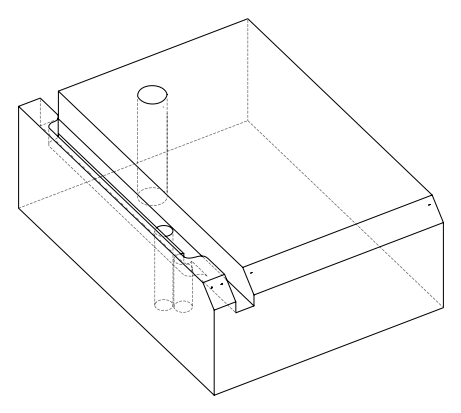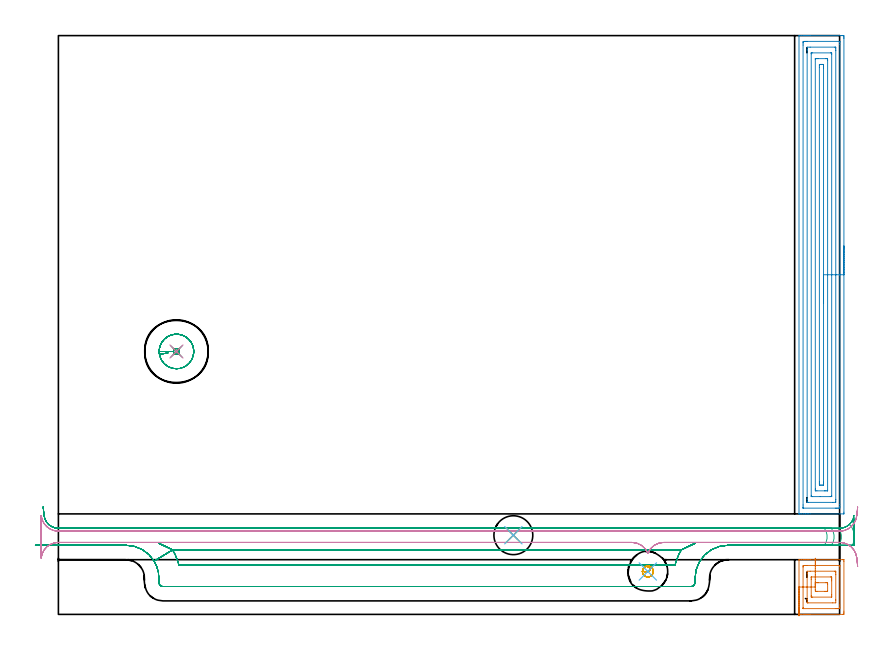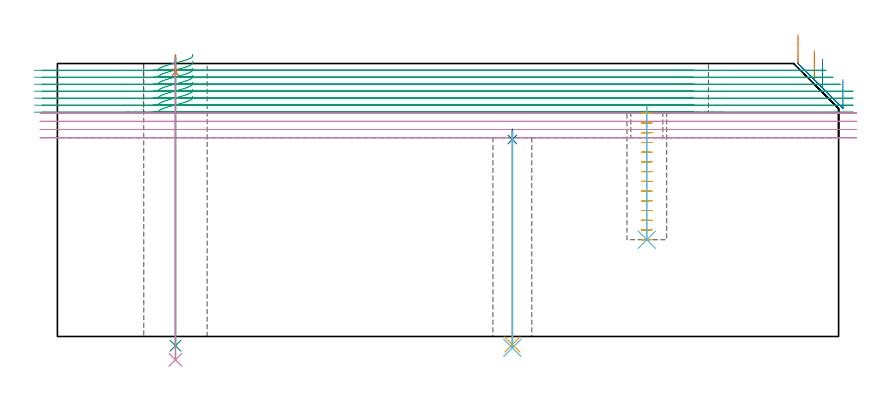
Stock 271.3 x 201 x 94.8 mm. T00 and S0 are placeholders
(PLAN: 12 operations, 9 tool changes, 32.5 min)
(1 AREA_MILL | FG_CHAMFER_SURFACE | UGT0205_001 | 1.16 min | 3202 mm3)
(2 AREA_MILL_1 | FG_CHAMFER_SURFACE_1 | UGT0205_001 | 8.24 min | 20912 mm3)
(3 MILL_OPEN_POCKET | POCKET_OPEN | NXT0201_010 | Follow Part, ap 2.5, ae 75% | 15.44 min | 125171 mm3)
(4 MILL_RECTANGULAR_SLOT | SLOT_RECTANGULAR | NXT0201_011 | Follow Part, ap 3, ae 75% | 4.87 min | 38664 mm3)
(5 MILL_BLIND_HOLE_FROM_SOLID_MATERIAL | STEP1POCKET | NXT0201_010 | Spiral | 1.07 min | 6155 mm3)
(6 BORE_BLIND_HOLE | STEP1POCKET | UGT0332_073 | 0.19 min | 4 mm3)
(7 SPOT_DRILL | STEP1HOLE | NXT0321_9005460120000 | 0.05 min | 0 mm3)
(8 SPOT_DRILL_1 | STEP1HOLE_1 | NXT0321_9005460120000 | 0.04 min | 5 mm3)
(9 DRILL_THROUGH_HOLE_INTO_CENTER | STEP1HOLE | NXT0301_065 | 0.4 min | 5392 mm3)
(10 DRILL_TO_ENLARGE_THROUGH_HOLE | STEP1HOLE | UGT0301_053 | 0.42 min | 24204 mm3)
(11 DRILL_THROUGH_HOLE_INTO_CENTER_1 | STEP1HOLE_1 | NXT0301_042 | 0.3 min | 2722 mm3)
(12 DRILL_TO_ENLARGE_THROUGH_HOLE_1 | STEP1HOLE_1 | NXT0301_102 | 0.31 min | 7147 mm3)
(TOOL UGT0205_001 | Chamfer Mill 20 x 3 x 45 deg. | D20 FL50 Z2)
(TOOL NXT0201_010 | ENDMILL 10mm [2P460-1000-NA 1630] | D10 FL30 Z6)
(TOOL NXT0201_011 | ENDMILL 12mm [2P460-1200-NA 1630] | D12 FL38 Z6)
(TOOL UGT0332_073 | 13.8 mm Rough Boring Bar | D13.8)
(TOOL NXT0321_9005460120000 | NC Spot Drill, 142deg, 12mm, Carbide, Uncoated | D12 PA142 FL30 Z2)
(TOOL NXT0301_065 | Carbide Drill 9.4mm [860.1-0940-075A1-MM 2214] | D9.4 PA140 FL98 Z2)
(TOOL UGT0301_053 | Twist Drill 22 mm | D22 PA118 FL150 Z2)
(TOOL NXT0301_042 | Carbide Drill 7.1mm [860.1-0710-057A1-MM 2214] | D7.1 PA140 FL85 Z2)
(TOOL NXT0301_102 | Carbide Drill 13.5mm [860.1-1350-108A1-MM 2214] | D13.5 PA140 FL123 Z2)
(OP 1 AREA_MILL)
G17 G21 G94 G90
T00 M6
G54
G17 G0 G90 X257.2 Y-0.5 S1061 M3
G43 Z104.8 H0
G94 G1 Y-0.462 Z103.928 F250.
Y-0.348 Z103.063
Y-0.159 Z102.212
Y0.103 Z101.38
Y0.437 Z100.574
Y0.84 Z99.8
Y1.308 Z99.064
Y1.84 Z98.372
Y2.429 Z97.729
Y3.072 Z97.139
Y3.764 Z96.608
Y4.5 Z96.14
Y5.274 Z95.737
Y6.08 Z95.403
Y6.912 Z95.141
Y7.763 Z94.952
Y8.628 Z94.838
Y9.5 Z94.8
Y18.858
X257.202 Y18.99 Z94.789
X257.313 Y18.997 Z94.679
X257.431 Y19. Z94.568
X258.121 Z93.878
X258.753 Z93.246
X259.312 Z92.684
X259.592 Z92.405
X260.187 Z91.81
X260.467 Z91.531
X261.062 Z90.932
X272.438 Z79.559
X272.74 Y18.996 Z79.257
X272.792 Y18.99 Z79.205
X272.799 Y18.936 Z79.199
X272.8 Y18.412 Z79.2
Y1.11
X272.799 Y0.588 Z79.201
X272.796 Y0.223 Z79.202
X272.792 Y0.01 Z79.205
X272.438 Y0. Z79.559
X261.062 Z90.932
X260.467 Z91.531
X260.187 Z91.81
X259.592 Z92.405
X259.312 Z92.684
X258.753 Z93.246
X258.121 Z93.878
X257.562 Z94.437
X257.431 Z94.568
X257.315 Y0.001 Z94.678
X257.261 Y0.004 Z94.73
X257.203 Y0.01 Z94.788
X257.2 Y0.142 Z94.8
Y9.5
X258.614 Z93.386
X258.615 Y16.448 Z93.385
X258.617 Y16.63 Z93.383
X258.621 Y16.975 Z93.379
X258.956 Y16.992 Z93.044
X259.312 Y16.997 Z92.688
X259.824 Y17. Z92.176
X260.187 Z91.813
X271.2 Z80.8
X271.334 Y16.997 Z80.666
X271.357 Y16.995 Z80.643
X271.377 Y16.991 Z80.623
X271.379 Y16.963 Z80.621
X271.384 Y16.812 Z80.616
X271.385 Y16.63 Z80.615
X271.386 Y3.262 Z80.614
X271.385 Y2.552 Z80.615
X271.383 Y2.37 Z80.617
X271.379 Y2.025 Z80.621
X271.044 Y2.008 Z80.956
X270.688 Y2.003 Z81.312
X270.176 Y2. Z81.824
X269.813 Z82.187
X258.8 Z93.2
X258.666 Y2.003 Z93.334
X258.643 Y2.005 Z93.357
X258.623 Y2.009 Z93.377
X258.621 Y2.038 Z93.379
X258.616 Y2.188 Z93.384
X258.615 Y2.37 Z93.385
X258.614 Y9.5 Z93.386
X260.028 Z91.972
X260.029 Y14.117 Z91.971
X260.035 Y14.847 Z91.965
X260.044 Y14.993 Z91.956
X261.062 Y15. Z90.938
X269.664 Y14.999 Z82.336
X269.813 Y14.995 Z82.187
X269.956 Y14.99 Z82.044
X269.964 Y14.847 Z82.036
X269.968 Y14.689 Z82.032
X269.971 Y13.956 Z82.029
Y13.794
Y5.044
Y4.883
X269.965 Y4.153 Z82.035
X269.956 Y4.007 Z82.044
X268.938 Y4. Z83.062
X260.336 Y4.001 Z91.664
X260.187 Y4.005 Z91.813
X260.044 Y4.01 Z91.956
X260.035 Y4.153 Z91.965
X260.032 Y4.311 Z91.968
X260.029 Y5.044 Z91.971
X260.028 Y5.206 Z91.972
Y9.5
X261.443 Z90.557
Y12.174
Y12.677
X261.444 Y12.845 Z90.556
X261.448 Y12.978 Z90.552
X261.45 Y12.991 Z90.55
X261.457 Y12.994 Z90.543
X261.481 Y12.998 Z90.519
X261.532 Y12.999 Z90.468
X268.127 Y13. Z83.873
X268.464 Y12.993 Z83.536
X268.543 Y12.99 Z83.457
X268.55 Y12.941 Z83.45
X268.552 Y12.883 Z83.448
X268.556 Y12.562 Z83.444
X268.557 Y12.174 Z83.443
Y11.67
Y6.826
Y6.323
X268.556 Y6.155 Z83.444
X268.552 Y6.022 Z83.448
X268.55 Y6.009 Z83.45
X268.543 Y6.006 Z83.457
X268.519 Y6.002 Z83.481
X268.468 Y6.001 Z83.532
X261.873 Y6. Z90.127
X261.536 Y6.007 Z90.464
X261.457 Y6.01 Z90.543
X261.45 Y6.059 Z90.55
X261.448 Y6.117 Z90.552
X261.444 Y6.438 Z90.556
X261.443 Y9.5 Z90.557
X262.857 Z89.143
Y10.346
X262.858 Y10.814 Z89.142
X262.859 Y10.92 Z89.141
X262.861 Y10.972 Z89.139
X262.863 Y10.989 Z89.137
X262.891 Y10.991 Z89.109
X263.092 Y10.998 Z88.908
X263.687 Y11. Z88.313
X263.965 Z88.035
X266.591 Y10.999 Z85.409
X267.027 Y10.993 Z84.973
X267.125 Y10.99 Z84.875
X267.136 Y10.82 Z84.864
X267.143 Y10.437 Z84.857
Y10.391
X267.142 Y8.186 Z84.858
X267.141 Y8.08 Z84.859
X267.139 Y8.028 Z84.861
X267.137 Y8.011 Z84.863
X267.109 Y8.009 Z84.891
X266.908 Y8.002 Z85.092
X266.313 Y8. Z85.687
X266.035 Z85.965
X263.409 Y8.001 Z88.591
X262.973 Y8.007 Z89.027
X262.875 Y8.01 Z89.125
X262.864 Y8.18 Z89.136
X262.857 Y8.563 Z89.143
Y8.609
Y9.455
Y9.5
Y10.372 Z89.181
Y11.236 Z89.295
Y12.088 Z89.484
Y12.92 Z89.746
Y13.726 Z90.08
Y14.5 Z90.483
Y15.236 Z90.952
Y15.928 Z91.483
Y16.571 Z92.072
Y17.16 Z92.715
Y17.691 Z93.407
Y18.16 Z94.143
Y18.563 Z94.917
Y18.897 Z95.723
Y19.159 Z96.555
Y19.348 Z97.407
Y19.462 Z98.272
Y19.5 Z99.143
G0 Z104.8
M5
M2
(OP 2 AREA_MILL_1)
G17 G21 G94 G90
T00 M6
G54
G17 G0 G90 X272.8 Y127.95 S1061 M3
G43 Z104.8 H0
Z89.2
G94 G1 Y127.912 Z88.328 F250.
Y127.798 Z87.464
Y127.609 Z86.612
Y127.347 Z85.78
Y127.013 Z84.974
Y126.61 Z84.2
Y126.142 Z83.464
Y125.61 Z82.772
Y125.021 Z82.129
Y124.378 Z81.54
Y123.686 Z81.008
Y122.95 Z80.54
Y122.176 Z80.137
Y121.37 Z79.803
Y120.538 Z79.541
Y119.686 Z79.352
Y118.822 Z79.238
Y117.95 Z79.2
Y35.491
X272.794 Y34.963 Z79.203
X272.792 Y34.91 Z79.206
X272.733 Y34.9 Z79.264
X261.062 Z90.932
X260.473 Z91.524
X260.187 Z91.81
X259.598 Z92.399
X259.312 Z92.684
X258.74 Z93.259
X258.134 Z93.865
X257.562 Z94.437
X257.436 Z94.563
X257.317 Y34.901 Z94.675
X257.261 Y34.904 Z94.73
X257.203 Y34.91 Z94.788
X257.2 Y35.046 Z94.8
Y200.854
X257.202 Y200.99 Z94.788
X257.316 Y200.997 Z94.676
X257.436 Y201. Z94.563
X258.134 Z93.866
X258.74 Z93.259
X259.312 Z92.684
X259.598 Z92.399
X260.187 Z91.81
X260.473 Z91.524
X261.062 Z90.932
X271.858 Z80.139
X272.438 Y200.995 Z79.559
X272.792 Y200.99 Z79.205
X272.796 Y200.774 Z79.202
X272.799 Y200.409 Z79.201
X272.8 Y200.04 Z79.2
Y117.95
X271.386 Z80.614
Y38.166
X271.385 Y37.456 Z80.615
X271.383 Y37.274 Z80.617
X271.379 Y36.928 Z80.621
X271.046 Y36.909 Z80.954
X270.688 Y36.903 Z81.312
X270.18 Y36.9 Z81.82
X269.813 Z82.187
X258.804 Z93.196
X258.666 Y36.903 Z93.334
X258.642 Y36.905 Z93.358
X258.622 Y36.909 Z93.378
X258.62 Y36.939 Z93.38
X258.616 Y37.092 Z93.384
X258.615 Y37.274 Z93.385
X258.614 Y37.985 Z93.386
Y197.734
X258.615 Y198.444 Z93.385
X258.617 Y198.626 Z93.383
X258.621 Y198.972 Z93.379
X258.954 Y198.991 Z93.046
X259.312 Y198.997 Z92.688
X259.82 Y199. Z92.18
X260.187 Z91.813
X271.196 Z80.804
X271.334 Y198.997 Z80.666
X271.358 Y198.995 Z80.642
X271.378 Y198.991 Z80.622
X271.38 Y198.961 Z80.62
X271.384 Y198.808 Z80.616
X271.385 Y198.626 Z80.615
X271.386 Y197.915 Z80.614
Y117.95
X269.972 Z82.028
X269.971 Y39.949 Z82.029
Y39.788
X269.965 Y39.057 Z82.035
X269.96 Y38.907 Z82.04
X268.938 Y38.9 Z83.062
X260.34 Y38.901 Z91.66
X260.187 Y38.905 Z91.813
X260.04 Y38.91 Z91.96
X260.035 Y39.057 Z91.965
X260.031 Y39.216 Z91.969
X260.029 Y39.949 Z91.971
X260.028 Y40.11 Z91.972
X260.029 Y195.951 Z91.971
Y196.112
X260.035 Y196.843 Z91.965
X260.04 Y196.993 Z91.96
X261.062 Y197. Z90.938
X269.66 Y196.999 Z82.34
X269.813 Y196.995 Z82.187
X269.96 Y196.99 Z82.04
X269.965 Y196.843 Z82.035
X269.969 Y196.684 Z82.031
X269.971 Y195.951 Z82.029
Y195.79
X269.972 Y117.95 Z82.028
X268.557 Z83.443
Y41.228
X268.556 Y41.06 Z83.444
X268.553 Y40.926 Z83.447
X268.55 Y40.912 Z83.45
X268.546 Y40.908 Z83.454
X268.522 Y40.904 Z83.478
X268.471 Y40.901 Z83.529
X268.063 Y40.9 Z83.937
X264.562 Z87.438
X261.937 Z90.063
X261.878 Z90.122
X261.534 Y40.908 Z90.466
X261.454 Y40.91 Z90.546
X261.449 Y40.961 Z90.551
X261.447 Y41.019 Z90.553
X261.443 Y41.343 Z90.557
Y194.672
X261.444 Y194.84 Z90.556
X261.447 Y194.974 Z90.553
X261.45 Y194.988 Z90.55
X261.454 Y194.992 Z90.546
X261.478 Y194.996 Z90.522
X261.529 Y194.998 Z90.471
X261.937 Y195. Z90.063
X268.122 Z83.878
X268.466 Y194.992 Z83.534
X268.546 Y194.99 Z83.454
X268.551 Y194.939 Z83.449
X268.553 Y194.88 Z83.447
X268.557 Y194.557 Z83.443
Y117.95
X267.143 Z84.857
X267.142 Y43.091 Z84.858
X267.141 Y42.986 Z84.859
X267.139 Y42.934 Z84.861
X267.137 Y42.915 Z84.863
X267.116 Y42.91 Z84.884
X266.913 Y42.903 Z85.087
X266.313 Y42.9 Z85.687
X266.041 Z85.959
X263.414 Y42.901 Z88.586
X262.972 Y42.907 Z89.028
X262.871 Y42.91 Z89.129
X262.864 Y43.085 Z89.136
X262.857 Y43.468 Z89.143
Y43.514
X262.858 Y192.809 Z89.142
X262.859 Y192.914 Z89.141
X262.861 Y192.966 Z89.139
X262.863 Y192.985 Z89.137
X262.884 Y192.99 Z89.116
X263.087 Y192.997 Z88.913
X263.687 Y193. Z88.313
X263.959 Z88.041
X266.586 Y192.999 Z85.414
X267.028 Y192.993 Z84.972
X267.129 Y192.99 Z84.871
X267.136 Y192.815 Z84.864
X267.143 Y192.432 Z84.857
Y192.386
Y117.95
X265.729 Z86.271
Y45.892
X265.728 Y45.297 Z86.272
X265.725 Y45.004 Z86.275
X265.722 Y44.911 Z86.278
X265.632 Y44.907 Z86.368
X265.438 Y44.903 Z86.562
X264.952 Y44.9 Z87.048
X264.562 Y44.902 Z87.438
X264.433 Y44.905 Z87.567
X264.329 Y44.91 Z87.671
X264.278 Y44.924 Z87.722
X264.276 Y45.001 Z87.724
X264.273 Y45.297 Z87.727
X264.271 Y45.594 Z87.729
Y46.189
Y190.008
X264.272 Y190.603 Z87.728
X264.275 Y190.896 Z87.725
X264.278 Y190.989 Z87.722
X264.368 Y190.993 Z87.632
X264.562 Y190.997 Z87.438
X265.048 Y191. Z86.952
X265.438 Y190.998 Z86.562
X265.567 Y190.995 Z86.433
X265.671 Y190.99 Z86.329
X265.722 Y190.976 Z86.278
X265.724 Y190.899 Z86.276
X265.727 Y190.603 Z86.273
X265.729 Y190.306 Z86.271
Y189.711
Y117.95
Y117.078 Z86.309
Y116.214 Z86.423
Y115.362 Z86.612
Y114.53 Z86.874
Y113.724 Z87.208
Y112.95 Z87.611
Y112.214 Z88.08
Y111.522 Z88.611
Y110.879 Z89.2
Y110.29 Z89.843
Y109.758 Z90.535
Y109.29 Z91.271
Y108.887 Z92.045
Y108.553 Z92.851
Y108.291 Z93.683
Y108.102 Z94.535
Y107.988 Z95.4
Y107.95 Z96.271
G0 Z104.8
M5
M2
(OP 3 MILL_OPEN_POCKET)
G17 G21 G94 G90
T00 M6
G54
G17 G0 G90 X-8. Y24. S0 M3
G43 Z104.878 H1
Z92.452
G94 G1 X-5. F250.
X23.5 F500.
G2 X33.248 Y18.511 R11.4
G1 X39.661 Y22.4
G2 X41.832 Y17.2 R18.9
G1 X214.168
G2 X216.339 Y22.4 R18.9
G1 X221.102 Y24.693
X216.339 Y22.4
X39.661
X34.898 Y24.693
X39.661 Y22.4
X33.248 Y18.511
G2 X34.9 Y12.6 R11.4
G1 Y11.1
G3 X36.3 Y9.7 R1.4
G1 X219.7
G3 X221.1 Y11.1 R1.4
G1 Y12.6
G2 X232.5 Y24. R11.4
G1 X266.014
G3 X266.013 Y29.9 R5.
G1 X0.
G2 X-4.97 Y34.353 R5.
G1 X-5.298 Y37.335 F250.
G0 X-8. Y24. Z90.027
G1 X-5.
X23.5 F500.
G2 X33.248 Y18.511 R11.4
G1 X39.661 Y22.4
G2 X41.832 Y17.2 R18.9
G1 X214.168
G2 X216.339 Y22.4 R18.9
G1 X221.102 Y24.693
X216.339 Y22.4
X39.661
X34.898 Y24.693
X39.661 Y22.4
X33.248 Y18.511
G2 X34.9 Y12.6 R11.4
G1 Y11.1
G3 X36.3 Y9.7 R1.4
G1 X219.7
G3 X221.1 Y11.1 R1.4
G1 Y12.6
G2 X232.5 Y24. R11.4
G1 X268.439
G3 X268.439 Y29.9 R5.
G1 X0.
G2 X-4.97 Y34.353 R5.
G1 X-5.298 Y37.335 F250.
G0 X-8. Y24. Z87.602
G1 X-5.
X23.5 F500.
G2 X33.248 Y18.511 R11.4
G1 X39.661 Y22.4
G2 X41.832 Y17.2 R18.9
G1 X214.168
G2 X216.339 Y22.4 R18.9
G1 X221.102 Y24.693
X216.339 Y22.4
X39.661
X34.898 Y24.693
X39.661 Y22.4
X33.248 Y18.511
G2 X34.9 Y12.6 R11.4
G1 Y11.1
G3 X36.3 Y9.7 R1.4
G1 X219.7
G3 X221.1 Y11.1 R1.4
G1 Y12.6
G2 X232.5 Y24. R11.4
G1 X270.965
G3 X270.966 Y29.9 R5.
G1 X0.
G2 X-4.97 Y34.353 R5.
G1 X-5.298 Y37.335 F250.
G0 X-8. Y24. Z85.176
G1 X-5.
X23.5 F500.
G2 X33.248 Y18.511 R11.4
G1 X39.661 Y22.4
G2 X41.832 Y17.2 R18.9
G1 X214.168
G2 X216.339 Y22.4 R18.9
G1 X221.102 Y24.693
X216.339 Y22.4
X39.661
X34.898 Y24.693
X39.661 Y22.4
X33.248 Y18.511
G2 X34.9 Y12.6 R11.4
G1 Y11.1
G3 X36.3 Y9.7 R1.4
G1 X219.7
G3 X221.1 Y11.1 R1.4
G1 Y12.6
G2 X232.5 Y24. R11.4
G1 X275.726
G3 X276.3 Y26.326 R5.
G1 Y27.583
G3 X274.708 Y31.242 R5.
G2 X271.3 Y29.9 R5.
G1 X0.
G2 X-4.97 Y34.353 R5.
G1 X-5.298 Y37.335 F250.
G0 X-8. Y24. Z82.751
G1 X-5.
X23.5 F500.
G2 X33.248 Y18.511 R11.4
G1 X39.661 Y22.4
G2 X41.832 Y17.2 R18.9
G1 X214.168
G2 X216.339 Y22.4 R18.9
G1 X221.102 Y24.693
X216.339 Y22.4
X39.661
X34.898 Y24.693
X39.661 Y22.4
X33.248 Y18.511
G2 X34.9 Y12.6 R11.4
G1 Y11.1
G3 X36.3 Y9.7 R1.4
G1 X219.7
G3 X221.1 Y11.1 R1.4
G1 Y12.6
G2 X232.5 Y24. R11.4
G1 X276.3
Y30.068
G3 X275.677 Y32.484 R5.
G2 X271.3 Y29.9 R5.
G1 X0.
G2 X-4.97 Y34.353 R5.
G1 X-5.298 Y37.335 F250.
G0 X-8. Y24. Z80.325
G1 X-5.
X23.5 F500.
G2 X33.248 Y18.511 R11.4
G1 X39.661 Y22.4
G2 X41.832 Y17.2 R18.9
G1 X214.168
G2 X216.339 Y22.4 R18.9
G1 X221.102 Y24.693
X216.339 Y22.4
X39.661
X34.898 Y24.693
X39.661 Y22.4
X33.248 Y18.511
G2 X34.9 Y12.6 R11.4
G1 Y11.1
G3 X36.3 Y9.7 R1.4
G1 X219.7
G3 X221.1 Y11.1 R1.4
G1 Y12.6
G2 X232.5 Y24. R11.4
G1 X276.3
Y32.73
G3 X276.194 Y33.752 R5.
G1 X276.165 Y33.746
G2 X271.3 Y29.9 R5.
G1 X0.
G2 X-4.97 Y34.353 R5.
G1 X-5.298 Y37.335 F250.
G0 X-8. Y24. Z77.9
G1 X-5.
X23.5 F500.
G2 X33.248 Y18.511 R11.4
G1 X39.661 Y22.4
G2 X41.832 Y17.2 R18.9
G1 X214.168
G2 X216.339 Y22.4 R18.9
G1 X221.102 Y24.693
X216.339 Y22.4
X39.661
X34.898 Y24.693
X39.661 Y22.4
X33.248 Y18.511
G2 X34.9 Y12.6 R11.4
G1 Y11.1
G3 X36.3 Y9.7 R1.4
G1 X219.7
G3 X221.1 Y11.1 R1.4
G1 Y12.6
G2 X232.5 Y24. R11.4
G1 X276.3
Y34.353
X276.27
G2 X271.3 Y29.9 R5.
G1 X0.
G2 X-4.97 Y34.353 R5.
G1 X-5.298 Y37.335 F250.
G0 Z104.878
X46.836 Y89.921
Z97.878
G1 X46.933 Y90.371 Z97.754
X47. Y91.055 Z97.57
Y91.545 Z97.439
X46.933 Y92.229 Z97.255
X46.788 Y92.901 Z97.071
X46.567 Y93.552 Z96.886
X46.273 Y94.174 Z96.702
X45.91 Y94.758 Z96.518
X45.482 Y95.296 Z96.334
X44.996 Y95.782 Z96.149
X44.458 Y96.21 Z95.965
X43.874 Y96.573 Z95.781
X43.252 Y96.867 Z95.597
X42.601 Y97.088 Z95.413
X41.929 Y97.233 Z95.228
X41.245 Y97.3 Z95.044
X40.755 Z94.913
X40.071 Y97.233 Z94.729
X39.399 Y97.088 Z94.544
X38.748 Y96.867 Z94.36
X38.126 Y96.573 Z94.176
X37.542 Y96.21 Z93.992
X37.004 Y95.782 Z93.808
X36.518 Y95.296 Z93.623
X36.09 Y94.758 Z93.439
X35.727 Y94.174 Z93.255
X35.433 Y93.552 Z93.071
X35.212 Y92.901 Z92.886
X35.067 Y92.229 Z92.702
X35. Y91.545 Z92.518
Y91.3 Z92.452
X40.
G3 X41. Y90.3 R1. F500.
X40. Y91.3 R-1.
G1 X35.
G3 X41. Y85.3 R6.
X35. Y91.3 R-6.
X35.083 Y90.305 R6.
G1 X38.042 Y90.802 F250.
G0 X46.836 Y89.921 Z95.452
G1 X46.933 Y90.371 Z95.329
X47. Y91.055 Z95.145
Y91.545 Z95.014
X46.933 Y92.229 Z94.829
X46.788 Y92.901 Z94.645
X46.567 Y93.552 Z94.461
X46.273 Y94.174 Z94.277
X45.91 Y94.758 Z94.092
X45.482 Y95.296 Z93.908
X44.996 Y95.782 Z93.724
X44.458 Y96.21 Z93.54
X43.874 Y96.573 Z93.356
X43.252 Y96.867 Z93.171
X42.601 Y97.088 Z92.987
X41.929 Y97.233 Z92.803
X41.245 Y97.3 Z92.619
X40.755 Z92.487
X40.071 Y97.233 Z92.303
X39.399 Y97.088 Z92.119
X38.748 Y96.867 Z91.935
X38.126 Y96.573 Z91.751
X37.542 Y96.21 Z91.566
X37.004 Y95.782 Z91.382
X36.518 Y95.296 Z91.198
X36.09 Y94.758 Z91.014
X35.727 Y94.174 Z90.829
X35.433 Y93.552 Z90.645
X35.212 Y92.901 Z90.461
X35.067 Y92.229 Z90.277
X35. Y91.545 Z90.093
Y91.3 Z90.027
X40.
G3 X41. Y90.3 R1. F500.
X40. Y91.3 R-1.
G1 X35.
G3 X41. Y85.3 R6.
X35. Y91.3 R-6.
X35.083 Y90.305 R6.
G1 X38.042 Y90.802 F250.
G0 X46.836 Y89.921 Z93.027
G1 X46.933 Y90.371 Z92.904
X47. Y91.055 Z92.719
Y91.545 Z92.588
X46.933 Y92.229 Z92.404
X46.788 Y92.901 Z92.22
X46.567 Y93.552 Z92.036
X46.273 Y94.174 Z91.851
X45.91 Y94.758 Z91.667
X45.482 Y95.296 Z91.483
X44.996 Y95.782 Z91.299
X44.458 Y96.21 Z91.114
X43.874 Y96.573 Z90.93
X43.252 Y96.867 Z90.746
X42.601 Y97.088 Z90.562
X41.929 Y97.233 Z90.378
X41.245 Y97.3 Z90.193
X40.755 Z90.062
X40.071 Y97.233 Z89.878
X39.399 Y97.088 Z89.694
X38.748 Y96.867 Z89.509
X38.126 Y96.573 Z89.325
X37.542 Y96.21 Z89.141
X37.004 Y95.782 Z88.957
X36.518 Y95.296 Z88.773
X36.09 Y94.758 Z88.588
X35.727 Y94.174 Z88.404
X35.433 Y93.552 Z88.22
X35.212 Y92.901 Z88.036
X35.067 Y92.229 Z87.851
X35. Y91.545 Z87.667
Y91.3 Z87.602
X40.
G3 X41. Y90.3 R1. F500.
X40. Y91.3 R-1.
G1 X35.
G3 X41. Y85.3 R6.
X35. Y91.3 R-6.
X35.083 Y90.305 R6.
G1 X38.042 Y90.802 F250.
G0 X46.836 Y89.921 Z90.602
G1 X46.933 Y90.371 Z90.478
X47. Y91.055 Z90.294
Y91.545 Z90.163
X46.933 Y92.229 Z89.979
X46.788 Y92.901 Z89.794
X46.567 Y93.552 Z89.61
X46.273 Y94.174 Z89.426
X45.91 Y94.758 Z89.242
X45.482 Y95.296 Z89.057
X44.996 Y95.782 Z88.873
X44.458 Y96.21 Z88.689
X43.874 Y96.573 Z88.505
X43.252 Y96.867 Z88.321
X42.601 Y97.088 Z88.136
X41.929 Y97.233 Z87.952
X41.245 Y97.3 Z87.768
X40.755 Z87.637
X40.071 Y97.233 Z87.452
X39.399 Y97.088 Z87.268
X38.748 Y96.867 Z87.084
X38.126 Y96.573 Z86.9
X37.542 Y96.21 Z86.716
X37.004 Y95.782 Z86.531
X36.518 Y95.296 Z86.347
X36.09 Y94.758 Z86.163
X35.727 Y94.174 Z85.979
X35.433 Y93.552 Z85.794
X35.212 Y92.901 Z85.61
X35.067 Y92.229 Z85.426
X35. Y91.545 Z85.242
Y91.3 Z85.176
X40.
G3 X41. Y90.3 R1. F500.
X40. Y91.3 R-1.
G1 X35.
G3 X41. Y85.3 R6.
X35. Y91.3 R-6.
X35.083 Y90.305 R6.
G1 X38.042 Y90.802 F250.
G0 X46.836 Y89.921 Z88.176
G1 X46.933 Y90.371 Z88.053
X47. Y91.055 Z87.869
Y91.545 Z87.737
X46.933 Y92.229 Z87.553
X46.788 Y92.901 Z87.369
X46.567 Y93.552 Z87.185
X46.273 Y94.174 Z87.001
X45.91 Y94.758 Z86.816
X45.482 Y95.296 Z86.632
X44.996 Y95.782 Z86.448
X44.458 Y96.21 Z86.264
X43.874 Y96.573 Z86.079
X43.252 Y96.867 Z85.895
X42.601 Y97.088 Z85.711
X41.929 Y97.233 Z85.527
X41.245 Y97.3 Z85.343
X40.755 Z85.211
X40.071 Y97.233 Z85.027
X39.399 Y97.088 Z84.843
X38.748 Y96.867 Z84.659
X38.126 Y96.573 Z84.474
X37.542 Y96.21 Z84.29
X37.004 Y95.782 Z84.106
X36.518 Y95.296 Z83.922
X36.09 Y94.758 Z83.738
X35.727 Y94.174 Z83.553
X35.433 Y93.552 Z83.369
X35.212 Y92.901 Z83.185
X35.067 Y92.229 Z83.001
X35. Y91.545 Z82.816
Y91.3 Z82.751
X40.
G3 X41. Y90.3 R1. F500.
X40. Y91.3 R-1.
G1 X35.
G3 X41. Y85.3 R6.
X35. Y91.3 R-6.
X35.083 Y90.305 R6.
G1 X38.042 Y90.802 F250.
G0 X46.836 Y89.921 Z85.751
G1 X46.933 Y90.371 Z85.628
X47. Y91.055 Z85.443
Y91.545 Z85.312
X46.933 Y92.229 Z85.128
X46.788 Y92.901 Z84.944
X46.567 Y93.552 Z84.759
X46.273 Y94.174 Z84.575
X45.91 Y94.758 Z84.391
X45.482 Y95.296 Z84.207
X44.996 Y95.782 Z84.022
X44.458 Y96.21 Z83.838
X43.874 Y96.573 Z83.654
X43.252 Y96.867 Z83.47
X42.601 Y97.088 Z83.286
X41.929 Y97.233 Z83.101
X41.245 Y97.3 Z82.917
X40.755 Z82.786
X40.071 Y97.233 Z82.602
X39.399 Y97.088 Z82.417
X38.748 Y96.867 Z82.233
X38.126 Y96.573 Z82.049
X37.542 Y96.21 Z81.865
X37.004 Y95.782 Z81.681
X36.518 Y95.296 Z81.496
X36.09 Y94.758 Z81.312
X35.727 Y94.174 Z81.128
X35.433 Y93.552 Z80.944
X35.212 Y92.901 Z80.759
X35.067 Y92.229 Z80.575
X35. Y91.545 Z80.391
Y91.3 Z80.325
X40.
G3 X41. Y90.3 R1. F500.
X40. Y91.3 R-1.
G1 X35.
G3 X41. Y85.3 R6.
X35. Y91.3 R-6.
X35.083 Y90.305 R6.
G1 X38.042 Y90.802 F250.
G0 X46.836 Y89.921 Z83.325
G1 X46.933 Y90.371 Z83.202
X47. Y91.055 Z83.018
Y91.545 Z82.887
X46.933 Y92.229 Z82.702
X46.788 Y92.901 Z82.518
X46.567 Y93.552 Z82.334
X46.273 Y94.174 Z82.15
X45.91 Y94.758 Z81.966
X45.482 Y95.296 Z81.781
X44.996 Y95.782 Z81.597
X44.458 Y96.21 Z81.413
X43.874 Y96.573 Z81.229
X43.252 Y96.867 Z81.044
X42.601 Y97.088 Z80.86
X41.929 Y97.233 Z80.676
X41.245 Y97.3 Z80.492
X40.755 Z80.36
X40.071 Y97.233 Z80.176
X39.399 Y97.088 Z79.992
X38.748 Y96.867 Z79.808
X38.126 Y96.573 Z79.624
X37.542 Y96.21 Z79.439
X37.004 Y95.782 Z79.255
X36.518 Y95.296 Z79.071
X36.09 Y94.758 Z78.887
X35.727 Y94.174 Z78.703
X35.433 Y93.552 Z78.518
X35.212 Y92.901 Z78.334
X35.067 Y92.229 Z78.15
X35. Y91.545 Z77.966
Y91.3 Z77.9
X40.
G3 X41. Y90.3 R1. F500.
X40. Y91.3 R-1.
G1 X35.
G3 X41. Y85.3 R6.
X35. Y91.3 R-6.
X35.083 Y90.305 R6.
G1 X38.042 Y90.802 F250.
G0 Z104.878
M5
M2
(OP 4 MILL_RECTANGULAR_SLOT)
G17 G21 G94 G90
T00 M6
G54
G17 G0 G90 X277.57 Y37.286 S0 M3
G43 Z104.8 H1
Z77.6
G94 G1 X277.27 Y34.301 F250.
G2 X271.3 Y28.9 R6. F500.
G1 X0.
G2 X-5.97 Y34.301 R6.
G1 X-6.
Y19.599
X-5.97
G2 X0. Y25. R6.
G1 X199.15
G2 X204.7 Y21.28 R6.
X210.25 Y25. R6.
G1 X271.3
G2 X277.27 Y19.599 R6.
G1 X277.57 Y16.614 F250.
G0 Y37.286 Z74.733
G1 X277.27 Y34.301
G2 X271.3 Y28.9 R6. F500.
G1 X0.
G2 X-5.97 Y34.301 R6.
G1 X-6.
Y19.599
X-5.97
G2 X0. Y25. R6.
G1 X199.15
G2 X204.7 Y21.28 R6.
X210.25 Y25. R6.
G1 X271.3
G2 X277.27 Y19.599 R6.
G1 X277.57 Y16.614 F250.
G0 Y37.286 Z71.867
G1 X277.27 Y34.301
G2 X271.3 Y28.9 R6. F500.
G1 X0.
G2 X-5.97 Y34.301 R6.
G1 X-6.
Y19.599
X-5.97
G2 X0. Y25. R6.
G1 X199.15
G2 X204.7 Y21.28 R6.
X210.25 Y25. R6.
G1 X271.3
G2 X277.27 Y19.599 R6.
G1 X277.57 Y16.614 F250.
G0 Y37.286 Z69.
G1 X277.27 Y34.301
G2 X271.3 Y28.9 R6. F500.
G1 X0.
G2 X-5.97 Y34.301 R6.
G1 X-6.
Y19.599
X-5.97
G2 X0. Y25. R6.
G1 X199.15
G2 X204.7 Y21.28 R6.
X210.25 Y25. R6.
G1 X271.3
G2 X277.27 Y19.599 R6.
G1 X277.57 Y16.614 F250.
G0 Z104.8
M5
M2
(OP 5 MILL_BLIND_HOLE_FROM_SOLID_MATERIAL)
G17 G21 G94 G90
T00 M6
G54
G17 G0 G90 X204.7 Y14.9 S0 M3
G43 Z104.8 H1
Z77.521
G94 G3 X205.239 Y16.261 R0.787 F250.
X203.315 Y16.201 R1.361
X203.399 Y13.515 R1.9
X203.315 Y16.201 R-1.9
X203.357 Y14.858 R0.95
X204.7 Y14.9 R0.95
G0 Z74.143
G3 X205.239 Y16.261 R0.787
X203.315 Y16.201 R1.361
X203.399 Y13.515 R1.9
X203.315 Y16.201 R-1.9
X203.357 Y14.858 R0.95
X204.7 Y14.9 R0.95
G0 Z70.764
G3 X205.239 Y16.261 R0.787
X203.315 Y16.201 R1.361
X203.399 Y13.515 R1.9
X203.315 Y16.201 R-1.9
X203.357 Y14.858 R0.95
X204.7 Y14.9 R0.95
G0 Z67.386
G3 X205.239 Y16.261 R0.787
X203.315 Y16.201 R1.361
X203.399 Y13.515 R1.9
X203.315 Y16.201 R-1.9
X203.357 Y14.858 R0.95
X204.7 Y14.9 R0.95
G0 Z64.007
G3 X205.239 Y16.261 R0.787
X203.315 Y16.201 R1.361
X203.399 Y13.515 R1.9
X203.315 Y16.201 R-1.9
X203.357 Y14.858 R0.95
X204.7 Y14.9 R0.95
G0 Z60.629
G3 X205.239 Y16.261 R0.787
X203.315 Y16.201 R1.361
X203.399 Y13.515 R1.9
X203.315 Y16.201 R-1.9
X203.357 Y14.858 R0.95
X204.7 Y14.9 R0.95
G0 Z57.25
G3 X205.239 Y16.261 R0.787
X203.315 Y16.201 R1.361
X203.399 Y13.515 R1.9
X203.315 Y16.201 R-1.9
X203.357 Y14.858 R0.95
X204.7 Y14.9 R0.95
G0 Z53.871
G3 X205.239 Y16.261 R0.787
X203.315 Y16.201 R1.361
X203.399 Y13.515 R1.9
X203.315 Y16.201 R-1.9
X203.357 Y14.858 R0.95
X204.7 Y14.9 R0.95
G0 Z50.493
G3 X205.239 Y16.261 R0.787
X203.315 Y16.201 R1.361
X203.399 Y13.515 R1.9
X203.315 Y16.201 R-1.9
X203.357 Y14.858 R0.95
X204.7 Y14.9 R0.95
G0 Z47.114
G3 X205.239 Y16.261 R0.787
X203.315 Y16.201 R1.361
X203.399 Y13.515 R1.9
X203.315 Y16.201 R-1.9
X203.357 Y14.858 R0.95
X204.7 Y14.9 R0.95
G0 Z43.736
G3 X205.239 Y16.261 R0.787
X203.315 Y16.201 R1.361
X203.399 Y13.515 R1.9
X203.315 Y16.201 R-1.9
X203.357 Y14.858 R0.95
X204.7 Y14.9 R0.95
G0 Z40.357
G3 X205.239 Y16.261 R0.787
X203.315 Y16.201 R1.361
X203.399 Y13.515 R1.9
X203.315 Y16.201 R-1.9
X203.357 Y14.858 R0.95
X204.7 Y14.9 R0.95
G0 Z36.979
G3 X205.239 Y16.261 R0.787
X203.315 Y16.201 R1.361
X203.399 Y13.515 R1.9
X203.315 Y16.201 R-1.9
X203.357 Y14.858 R0.95
X204.7 Y14.9 R0.95
G0 Z33.6
G3 X205.239 Y16.261 R0.787
X203.315 Y16.201 R1.361
X203.399 Y13.515 R1.9
X203.315 Y16.201 R-1.9
X203.357 Y14.858 R0.95
X204.7 Y14.9 R0.95
G0 Z104.8
M5
M2
(OP 6 BORE_BLIND_HOLE)
G17 G21 G94 G90
T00 M6
G54
G17 G0 G90 X204.7 Y14.9 S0 M3
G43 Z104.8 H0
G94 G85 G98 Z33.6 F250. R79.9
G80
M5
M2
(OP 7 SPOT_DRILL)
G17 G21 G94 G90
T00 M6
G54
G17 G0 G90 X41. Y91.3 S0 M3
G43 Z104.8 H0
G94 G81 G98 Z91.8 F250. R97.8
G80
M5
M2
(OP 8 SPOT_DRILL_1)
G17 G21 G94 G90
T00 M6
G54
G17 G0 G90 X158. Y27.5 S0 M3
G43 Z104.8 H0
G94 G81 G98 Z68.419 F250. R72.
G80
M5
M2
(OP 9 DRILL_THROUGH_HOLE_INTO_CENTER)
G17 G21 G94 G90
T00 M6
G54
G17 G0 G90 X41. Y91.3 S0 M3
G43 Z104.8 H1
G94 G73 G98 Z-3.211 F250. Q8.91 R96.8
G80
M5
M2
(OP 10 DRILL_TO_ENLARGE_THROUGH_HOLE)
G17 G21 G94 G90
T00 M6
G54
G17 G0 G90 X41. Y91.3 S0 M3
G43 Z104.8 H0
G94 G73 G98 Z-8.109 F250. Q20.582 R96.8
G80
M5
M2
(OP 11 DRILL_THROUGH_HOLE_INTO_CENTER_1)
G17 G21 G94 G90
T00 M6
G54
G17 G0 G90 X158. Y27.5 S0 M3
G43 Z104.8 H1
G94 G73 G98 Z-2.792 F250. Q6.527 R71.
G80
M5
M2
(OP 12 DRILL_TO_ENLARGE_THROUGH_HOLE_1)
G17 G21 G94 G90
T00 M6
G54
G17 G0 G90 X158. Y27.5 S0 M3
G43 Z104.8 H1
G94 G73 G98 Z-3.957 F250. Q12.159 R71.
G80
M5
M2
